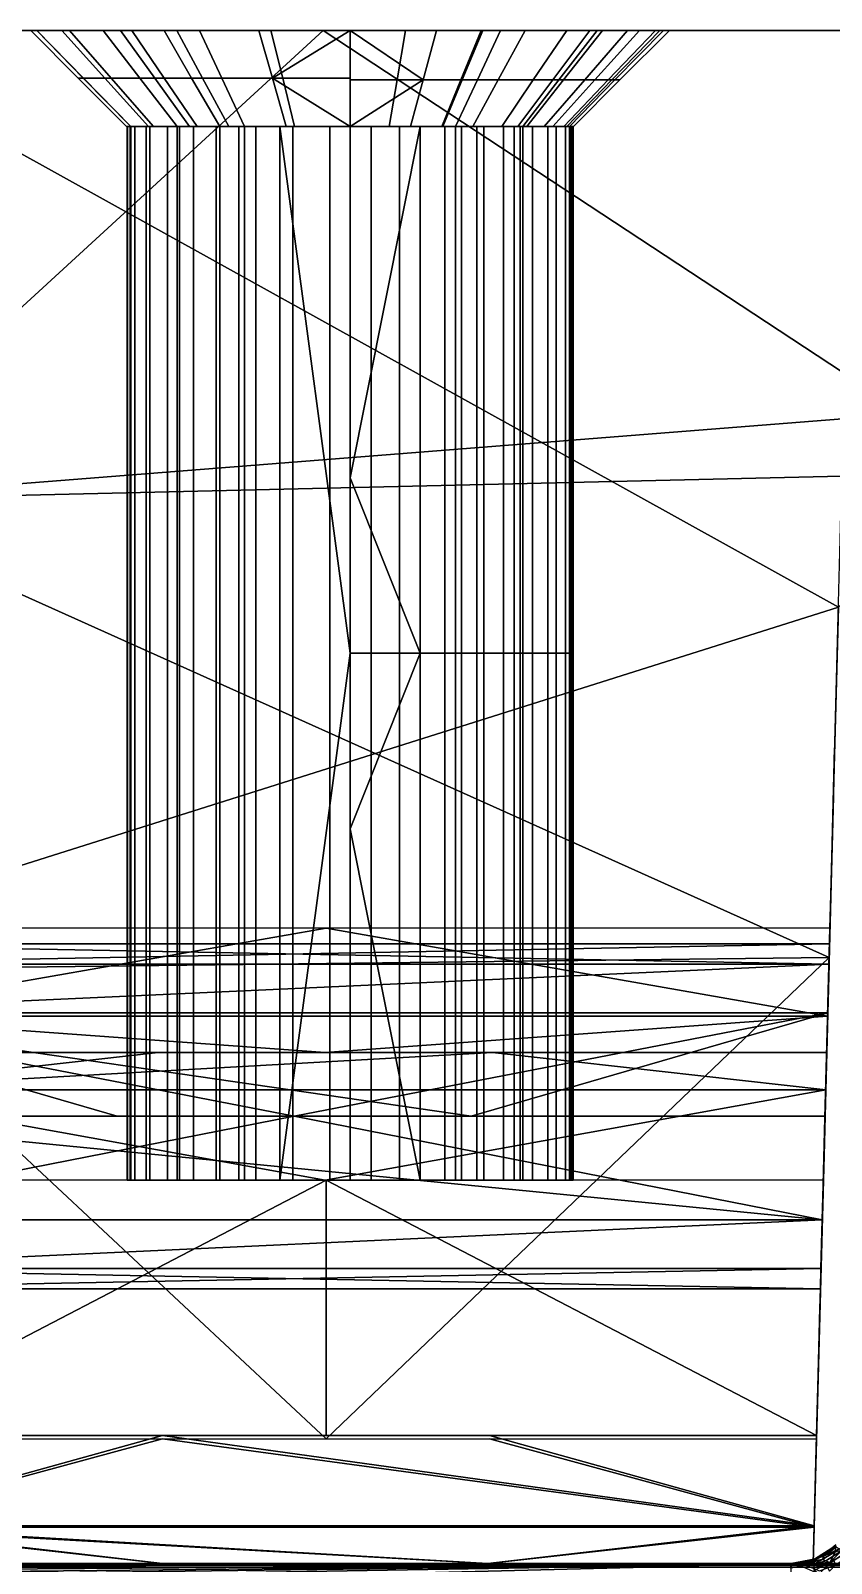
# Model space of a CAD drawing. Extents: x -30.2 to 30.1, y -17.9 to 0.1.
# Drawn here: x -10.5 to -4.23, y -11.87 to 0.13 of the extents above; entities that cross this region are included whole.
import ezdxf

# ---------------------------------------------------------------- set-up
doc = ezdxf.new("R2010")
doc.units = 0
doc.header["$MEASUREMENT"] = 0
doc.layers.add('Pux Jalapa', color=255, linetype='CONTINUOUS')

msp = doc.modelspace()

# ---------------------------------------------------------------- linework, layer by layer
at = {"layer": 'Pux Jalapa'}
for points in [[(-10.165, 0.132, -1.25), (-10.5, 0.132, 0), (-12.814, 0.132, -1.413)], [(-10.5, 0.132, 0), (-10.165, 0.132, 1.25), (-12.814, 0.132, 1.413)], [(-10.843, 0.132, 3.782), (-12.814, 0.132, 1.413), (-10.165, 0.132, 1.25)], [(-12.814, 0.132, -1.413), (-10.843, 0.132, -3.782), (-10.165, 0.132, -1.25)], [(-12.13, -6.894, -7.38), (-12.314, 0.132, -7.564), (-4.179, -4.381, -7.446)], [(-12.314, 0.132, -7.564), (0, 0.132, -7.564), (-4.179, -4.381, -7.446)], [(-8.21, 0.132, 7.564), (-12.314, 0.132, 7.564), (-12.218, -3.543, 7.468)], [(-3.652, -2.868, 7.486), (-8.21, 0.132, 7.564), (-12.218, -3.543, 7.468)], [(-9.417, 0.132, 7.564), (-10.866, 0.132, 7.564), (-10.843, 0.132, 5.673)], [(-10.866, 0.132, -7.564), (-9.417, 0.132, -7.564), (-10.843, 0.132, -5.673)], [(-8.871, 0.132, 3.782), (-8.871, 0.132, 5.673), (-10.843, 0.132, 5.673), (-10.843, 0.132, 3.782)], [(-8.871, 0.132, -5.673), (-8.871, 0.132, -3.782), (-10.843, 0.132, -3.782), (-10.843, 0.132, -5.673)], [(-9.25, 0.132, -2.165), (-10.165, 0.132, -1.25), (-10.843, 0.132, -3.782)], [(-10.165, 0.132, 1.25), (-9.25, 0.132, 2.165), (-10.843, 0.132, 3.782)], [(-10.843, 0.132, 5.673), (-8.871, 0.132, 5.673), (-9.417, 0.132, 7.564)], [(-8.871, 0.132, 3.782), (-10.843, 0.132, 3.782), (-9.25, 0.132, 2.165)], [(-10.843, 0.132, -3.782), (-8.871, 0.132, -3.782), (-9.25, 0.132, -2.165)], [(-8.871, 0.132, -5.673), (-10.843, 0.132, -5.673), (-9.417, 0.132, -7.564)], [(-10.499, 0.132, -0.069), (-10.128, -0.239, -0.059), (-10.088, -0.239, -0.415), (-10.452, 0.132, -0.488)], [(-10.451, 0.132, 0.493), (-10.087, -0.239, 0.42), (-10.128, -0.239, -0.059), (-10.499, 0.132, -0.069)], [(-10.452, 0.132, -0.488), (-10.088, -0.239, -0.415), (-9.92, -0.239, -0.92), (-10.255, 0.132, -1.08)], [(-10.195, 0.132, 1.196), (-9.869, -0.239, 1.019), (-10.087, -0.239, 0.42), (-10.451, 0.132, 0.493)], [(-10.255, 0.132, -1.08), (-9.92, -0.239, -0.92), (-9.529, -0.239, -1.481), (-9.796, 0.132, -1.739)], [(-9.933, 0.132, 1.586), (-9.646, -0.239, 1.351), (-9.869, -0.239, 1.019), (-10.195, 0.132, 1.196)], [(-9.709, 0.132, 1.824), (-9.456, -0.239, 1.553), (-9.646, -0.239, 1.351), (-9.933, 0.132, 1.586)], [(-9.796, 0.132, -1.739), (-9.529, -0.239, -1.481), (-9.24, -0.239, -1.731), (-9.456, 0.132, -2.033)], [(-9.356, 0.132, 2.101), (-9.154, -0.239, 1.789), (-9.456, -0.239, 1.553), (-9.709, 0.132, 1.824)], [(-9.456, 0.132, -2.033), (-9.24, -0.239, -1.731), (-9.004, -0.239, -1.878), (-9.178, 0.132, -2.205)], [(-7.968, 0.132, 7.564), (-9.417, 0.132, 7.564), (-8.871, 0.132, 5.673)], [(-9.417, 0.132, -7.564), (-7.968, 0.132, -7.564), (-8.871, 0.132, -5.673)], [(-8.619, 0.132, 2.422), (-8.527, -0.239, 2.063), (-9.154, -0.239, 1.789), (-9.356, 0.132, 2.101)], [(-8, 0.132, -2.5), (-9.25, 0.132, -2.165), (-8.871, 0.132, -3.782)], [(-9.25, 0.132, 2.165), (-8, 0.132, 2.5), (-8.871, 0.132, 3.782)], [(-9.178, 0.132, -2.205), (-9.004, -0.239, -1.878), (-8.607, -0.239, -2.04), (-8.713, 0.132, -2.396)], [(-6.9, 0.132, 3.782), (-6.9, 0.132, 5.673), (-8.871, 0.132, 5.673), (-8.871, 0.132, 3.782)], [(-6.9, 0.132, -5.673), (-6.9, 0.132, -3.782), (-8.871, 0.132, -3.782), (-8.871, 0.132, -5.673)], [(-8.871, 0.132, 5.673), (-6.9, 0.132, 5.673), (-7.968, 0.132, 7.564)], [(-6.9, 0.132, 3.782), (-8.871, 0.132, 3.782), (-8, 0.132, 2.5)], [(-8.871, 0.132, -3.782), (-6.9, 0.132, -3.782), (-8, 0.132, -2.5)], [(-6.9, 0.132, -5.673), (-8.871, 0.132, -5.673), (-7.968, 0.132, -7.564)], [(-8, 0.132, -2.5), (-8.713, 0.132, -2.396), (-8.607, -0.239, -2.04)], [(-8, 0.132, 2.5), (-8, -0.239, 2.129), (-8.527, -0.239, 2.063), (-8.619, 0.132, 2.422)], [(-8, -0.618, -1.75), (-8, 0.132, -2.5), (-8.607, -0.239, -2.04)], [(-4.105, 0.132, 7.564), (-8.21, 0.132, 7.564), (-3.652, -2.868, 7.486)], [(-7.565, 0.132, 2.462), (-7.632, -0.254, 2.081), (-8, -0.254, 2.114), (-8, 0.132, 2.5)], [(-8, 0.132, -2.5), (-8, -0.618, -1.75), (-7.428, -0.254, -2.035)], [(-7.323, 0.132, -2.407), (-8, 0.132, -2.5), (-7.428, -0.254, -2.035)], [(-8, 0.132, 2.5), (-6.75, 0.132, 2.165), (-6.9, 0.132, 3.782)], [(-6.75, 0.132, -2.165), (-8, 0.132, -2.5), (-6.9, 0.132, -3.782)], [(-6.519, 0.132, 7.564), (-7.968, 0.132, 7.564), (-6.9, 0.132, 5.673)], [(-7.968, 0.132, -7.564), (-6.519, 0.132, -7.564), (-6.9, 0.132, -5.673)], [(-6.962, 0.132, 2.274), (-7.122, -0.254, 1.923), (-7.632, -0.254, 2.081), (-7.565, 0.132, 2.462)], [(-7.323, 0.132, -2.407), (-7.428, -0.254, -2.035), (-7.132, -0.254, -1.927), (-6.973, 0.132, -2.279)], [(-6.973, 0.132, -2.279), (-7.132, -0.254, -1.927), (-7.004, -0.254, -1.864), (-6.822, 0.132, -2.205)], [(-6.304, 0.132, 1.837), (-6.566, -0.254, 1.553), (-7.122, -0.254, 1.923), (-6.962, 0.132, 2.274)], [(-6.822, 0.132, -2.205), (-7.004, -0.254, -1.864), (-6.841, -0.254, -1.767), (-6.629, 0.132, -2.09)], [(-4.929, 0.132, 3.782), (-4.929, 0.132, 5.673), (-6.9, 0.132, 5.673), (-6.9, 0.132, 3.782)], [(-4.929, 0.132, -5.673), (-4.929, 0.132, -3.782), (-6.9, 0.132, -3.782), (-6.9, 0.132, -5.673)], [(-6.9, 0.132, 5.673), (-4.929, 0.132, 5.673), (-6.519, 0.132, 7.564)], [(-4.929, 0.132, 3.782), (-6.9, 0.132, 3.782), (-6.75, 0.132, 2.165)], [(-6.9, 0.132, -3.782), (-4.929, 0.132, -3.782), (-6.75, 0.132, -2.165)], [(-4.929, 0.132, -5.673), (-6.9, 0.132, -5.673), (-6.519, 0.132, -7.564)], [(-6.629, 0.132, -2.09), (-6.841, -0.254, -1.767), (-6.413, -0.254, -1.396), (-6.123, 0.132, -1.651)], [(-6.75, 0.132, 2.165), (-5.835, 0.132, 1.25), (-4.929, 0.132, 1.891)], [(-5.835, 0.132, -1.25), (-6.75, 0.132, -2.165), (-4.929, 0.132, -1.891)], [(-4.929, 0.132, 1.891), (-4.929, 0.132, 3.782), (-6.75, 0.132, 2.165)], [(-4.929, 0.132, -3.782), (-4.929, 0.132, -1.891), (-6.75, 0.132, -2.165)], [(-6.067, 0.132, 1.586), (-6.366, -0.254, 1.341), (-6.566, -0.254, 1.553), (-6.304, 0.132, 1.837)], [(-5.071, 0.132, 7.564), (-6.519, 0.132, 7.564), (-4.929, 0.132, 5.673)], [(-6.519, 0.132, -7.564), (-5.071, 0.132, -7.564), (-4.929, 0.132, -5.673)], [(-6.123, 0.132, -1.651), (-6.413, -0.254, -1.396), (-6.084, -0.254, -0.892), (-5.734, 0.132, -1.055)], [(-6.024, 0.132, 1.532), (-6.33, -0.254, 1.295), (-6.366, -0.254, 1.341), (-6.067, 0.132, 1.586)], [(-5.829, 0.132, 1.239), (-6.164, -0.254, 1.047), (-6.33, -0.254, 1.295), (-6.024, 0.132, 1.532)], [(-5.609, 0.132, 0.731), (-5.979, -0.254, 0.618), (-6.164, -0.254, 1.047), (-5.829, 0.132, 1.239)], [(-5.734, 0.132, -1.055), (-6.084, -0.254, -0.892), (-5.952, -0.254, -0.522), (-5.577, 0.132, -0.617)], [(-5.501, 0.132, -0.086), (-5.888, -0.254, -0.073), (-5.979, -0.254, 0.618), (-5.609, 0.132, 0.731)], [(-5.577, 0.132, -0.617), (-5.952, -0.254, -0.522), (-5.927, -0.254, -0.412), (-5.548, 0.132, -0.488)], [(-5.548, 0.132, -0.488), (-5.927, -0.254, -0.412), (-5.888, -0.254, -0.073), (-5.501, 0.132, -0.086)], [(-5.835, 0.132, 1.25), (-5.5, 0.132, 0), (-4.929, 0.132, 0)], [(-5.5, 0.132, 0), (-5.835, 0.132, -1.25), (-4.929, 0.132, 0)], [(-4.929, 0.132, 0), (-4.929, 0.132, 1.891), (-5.835, 0.132, 1.25)], [(-4.929, 0.132, -1.891), (-4.929, 0.132, 0), (-5.835, 0.132, -1.25)], [(-3.622, 0.132, 7.564), (-5.071, 0.132, 7.564), (-4.929, 0.132, 5.673)], [(-5.071, 0.132, -7.564), (-3.622, 0.132, -7.564), (-4.929, 0.132, -5.673)], [(-2.957, 0.132, 3.782), (-2.957, 0.132, 5.673), (-4.929, 0.132, 5.673), (-4.929, 0.132, 3.782)], [(-2.957, 0.132, 1.891), (-2.957, 0.132, 3.782), (-4.929, 0.132, 3.782), (-4.929, 0.132, 1.891)], [(-2.957, 0.132, 0), (-2.957, 0.132, 1.891), (-4.929, 0.132, 1.891), (-4.929, 0.132, 0)], [(-2.957, 0.132, -1.891), (-2.957, 0.132, 0), (-4.929, 0.132, 0), (-4.929, 0.132, -1.891)], [(-2.957, 0.132, -3.782), (-2.957, 0.132, -1.891), (-4.929, 0.132, -1.891), (-4.929, 0.132, -3.782)], [(-2.957, 0.132, -5.673), (-2.957, 0.132, -3.782), (-4.929, 0.132, -3.782), (-4.929, 0.132, -5.673)], [(-4.929, 0.132, 5.673), (-2.957, 0.132, 5.673), (-3.622, 0.132, 7.564)], [(-2.957, 0.132, -5.673), (-4.929, 0.132, -5.673), (-3.622, 0.132, -7.564)], [(-10.128, -0.239, -0.059), (-9.749, -0.618, -0.048), (-9.716, -0.618, -0.341), (-10.088, -0.239, -0.415)], [(-10.087, -0.239, 0.42), (-9.716, -0.618, 0.345), (-9.749, -0.618, -0.048), (-10.128, -0.239, -0.059)], [(-10.088, -0.239, -0.415), (-9.716, -0.618, -0.341), (-9.578, -0.618, -0.756), (-9.92, -0.239, -0.92)], [(-9.869, -0.239, 1.019), (-9.537, -0.618, 0.837), (-9.716, -0.618, 0.345), (-10.087, -0.239, 0.42)], [(-9.92, -0.239, -0.92), (-9.578, -0.618, -0.756), (-9.257, -0.618, -1.218), (-9.529, -0.239, -1.481)], [(-9.646, -0.239, 1.351), (-9.353, -0.618, 1.11), (-9.537, -0.618, 0.837), (-9.869, -0.239, 1.019)], [(-9.456, -0.239, 1.553), (-9.197, -0.618, 1.277), (-9.353, -0.618, 1.11), (-9.646, -0.239, 1.351)], [(-9.529, -0.239, -1.481), (-9.257, -0.618, -1.218), (-9.019, -0.618, -1.423), (-9.24, -0.239, -1.731)], [(-9.154, -0.239, 1.789), (-8.949, -0.618, 1.47), (-9.197, -0.618, 1.277), (-9.456, -0.239, 1.553)], [(-9.24, -0.239, -1.731), (-9.019, -0.618, -1.423), (-8.825, -0.618, -1.543), (-9.004, -0.239, -1.878)], [(-8.527, -0.239, 2.063), (-8.434, -0.618, 1.695), (-8.949, -0.618, 1.47), (-9.154, -0.239, 1.789)], [(-9.004, -0.239, -1.878), (-8.825, -0.618, -1.543), (-8.499, -0.618, -1.677), (-8.607, -0.239, -2.04)], [(-8.499, -0.618, -1.677), (-8, -0.618, -1.75), (-8.607, -0.239, -2.04)], [(-8, -0.239, 2.129), (-8, -0.618, 1.75), (-8.434, -0.618, 1.695), (-8.527, -0.239, 2.063)], [(-7.632, -0.254, 2.081), (-7.695, -0.618, 1.723), (-8, -0.618, 1.75), (-8, -0.254, 2.114)], [(-8, -0.618, -1.75), (-7.526, -0.618, -1.685), (-7.428, -0.254, -2.035)], [(-7.122, -0.254, 1.923), (-7.273, -0.618, 1.592), (-7.695, -0.618, 1.723), (-7.632, -0.254, 2.081)], [(-7.428, -0.254, -2.035), (-7.526, -0.618, -1.685), (-7.281, -0.618, -1.595), (-7.132, -0.254, -1.927)], [(-7.132, -0.254, -1.927), (-7.281, -0.618, -1.595), (-7.175, -0.618, -1.543), (-7.004, -0.254, -1.864)], [(-6.566, -0.254, 1.553), (-6.813, -0.618, 1.286), (-7.273, -0.618, 1.592), (-7.122, -0.254, 1.923)], [(-7.004, -0.254, -1.864), (-7.175, -0.618, -1.543), (-7.04, -0.618, -1.463), (-6.841, -0.254, -1.767)], [(-6.841, -0.254, -1.767), (-7.04, -0.618, -1.463), (-6.686, -0.618, -1.156), (-6.413, -0.254, -1.396)], [(-6.366, -0.254, 1.341), (-6.647, -0.618, 1.11), (-6.813, -0.618, 1.286), (-6.566, -0.254, 1.553)], [(-6.413, -0.254, -1.396), (-6.686, -0.618, -1.156), (-6.414, -0.618, -0.739), (-6.084, -0.254, -0.892)], [(-6.33, -0.254, 1.295), (-6.617, -0.618, 1.072), (-6.647, -0.618, 1.11), (-6.366, -0.254, 1.341)], [(-6.164, -0.254, 1.047), (-6.48, -0.618, 0.867), (-6.617, -0.618, 1.072), (-6.33, -0.254, 1.295)], [(-5.979, -0.254, 0.618), (-6.327, -0.618, 0.512), (-6.48, -0.618, 0.867), (-6.164, -0.254, 1.047)], [(-6.084, -0.254, -0.892), (-6.414, -0.618, -0.739), (-6.304, -0.618, -0.432), (-5.952, -0.254, -0.522)], [(-5.888, -0.254, -0.073), (-6.251, -0.618, -0.06), (-6.327, -0.618, 0.512), (-5.979, -0.254, 0.618)], [(-5.952, -0.254, -0.522), (-6.304, -0.618, -0.432), (-6.284, -0.618, -0.341), (-5.927, -0.254, -0.412)], [(-5.927, -0.254, -0.412), (-6.284, -0.618, -0.341), (-6.251, -0.618, -0.06), (-5.888, -0.254, -0.073)], [(-9.745, -0.618, -0.131), (-9.745, -8.868, -0.131), (-9.722, -8.868, -0.313), (-9.722, -0.618, -0.313)], [(-9.743, -0.618, 0.153), (-9.743, -8.868, 0.153), (-9.745, -8.868, -0.131), (-9.745, -0.618, -0.131)], [(-9.566, -0.618, 0.782), (-9.566, -8.868, 0.782), (-9.743, -8.868, 0.153), (-9.743, -0.618, 0.153)], [(-9.722, -0.618, -0.313), (-9.722, -8.868, -0.313), (-9.716, -8.868, -0.341), (-9.716, -0.618, -0.341)], [(-9.716, -0.618, -0.341), (-9.716, -8.868, -0.341), (-9.684, -8.868, -0.475), (-9.684, -0.618, -0.475)], [(-9.684, -0.618, -0.475), (-9.684, -8.868, -0.475), (-9.596, -8.868, -0.718), (-9.596, -0.618, -0.718)], [(-9.596, -0.618, -0.718), (-9.596, -8.868, -0.718), (-9.224, -8.868, -1.251), (-9.224, -0.618, -1.251)], [(-9.428, -0.618, 1.012), (-9.428, -8.868, 1.012), (-9.566, -8.868, 0.782), (-9.566, -0.618, 0.782)], [(-9.353, -0.618, 1.11), (-9.353, -8.868, 1.11), (-9.428, -8.868, 1.012), (-9.428, -0.618, 1.012)], [(-9.334, -0.618, 1.132), (-9.334, -8.868, 1.132), (-9.353, -8.868, 1.11), (-9.353, -0.618, 1.11)], [(-9.224, -0.618, 1.251), (-9.224, -8.868, 1.251), (-9.334, -8.868, 1.132), (-9.334, -0.618, 1.132)], [(-9.224, -0.618, -1.251), (-9.224, -8.868, -1.251), (-9.019, -8.868, -1.423), (-9.019, -0.618, -1.423)], [(-9.048, -0.618, 1.401), (-9.048, -8.868, 1.401), (-9.224, -8.868, 1.251), (-9.224, -0.618, 1.251)], [(-8.448, -0.618, 1.692), (-8.448, -8.868, 1.692), (-9.048, -8.868, 1.401), (-9.048, -0.618, 1.401)], [(-9.019, -0.618, -1.423), (-9.019, -8.868, -1.423), (-8.87, -8.868, -1.519), (-8.87, -0.618, -1.519)], [(-8.87, -0.618, -1.519), (-8.87, -8.868, -1.519), (-8.825, -8.868, -1.543), (-8.825, -0.618, -1.543)], [(-8.825, -0.618, -1.543), (-8.825, -8.868, -1.543), (-8.737, -8.868, -1.587), (-8.737, -0.618, -1.587)], [(-8.737, -0.618, -1.587), (-8.737, -8.868, -1.587), (-8.549, -8.868, -1.662), (-8.549, -0.618, -1.662)], [(-8, -4.743, -1.75), (-8, -0.618, -1.75), (-8.549, -0.618, -1.662)], [(-8.549, -0.618, -1.662), (-8.549, -8.868, -1.662), (-8, -4.743, -1.75)], [(-8.159, -0.618, 1.743), (-8.159, -8.868, 1.743), (-8.448, -8.868, 1.692), (-8.448, -0.618, 1.692)], [(-8, -0.618, 1.75), (-8, -8.868, 1.75), (-8.159, -8.868, 1.743), (-8.159, -0.618, 1.743)], [(-7.834, -0.618, 1.742), (-7.834, -4.743, 1.742), (-8, -4.743, 1.75), (-8, -0.618, 1.75)], [(-8, -0.618, -1.75), (-8, -3.368, -1.75), (-7.452, -0.618, -1.662)], [(-7.452, -4.743, -1.662), (-7.452, -0.618, -1.662), (-8, -3.368, -1.75)], [(-7.612, -0.618, 1.706), (-7.612, -4.743, 1.706), (-7.834, -4.743, 1.742), (-7.834, -0.618, 1.742)], [(-7.008, -0.618, 1.442), (-7.008, -4.743, 1.442), (-7.612, -4.743, 1.706), (-7.612, -0.618, 1.706)], [(-7.452, -0.618, -1.662), (-7.452, -4.743, -1.662), (-7.258, -4.743, -1.585), (-7.258, -0.618, -1.585)], [(-7.258, -0.618, -1.585), (-7.258, -4.743, -1.585), (-7.175, -4.743, -1.543), (-7.175, -0.618, -1.543)], [(-7.175, -0.618, -1.543), (-7.175, -4.743, -1.543), (-7.127, -4.743, -1.517), (-7.127, -0.618, -1.517)], [(-7.127, -0.618, -1.517), (-7.127, -4.743, -1.517), (-6.953, -4.743, -1.402), (-6.953, -0.618, -1.402)], [(-6.8, -0.618, 1.274), (-6.8, -4.743, 1.274), (-7.008, -4.743, 1.442), (-7.008, -0.618, 1.442)], [(-6.953, -0.618, -1.402), (-6.953, -4.743, -1.402), (-6.715, -4.743, -1.188), (-6.715, -0.618, -1.188)], [(-6.67, -0.618, 1.137), (-6.67, -4.743, 1.137), (-6.8, -4.743, 1.274), (-6.8, -0.618, 1.274)], [(-6.715, -0.618, -1.188), (-6.715, -4.743, -1.188), (-6.387, -4.743, -0.678), (-6.387, -0.618, -0.678)], [(-6.647, -0.618, 1.11), (-6.647, -4.743, 1.11), (-6.67, -4.743, 1.137), (-6.67, -0.618, 1.137)], [(-6.573, -0.618, 1.013), (-6.573, -4.743, 1.013), (-6.647, -4.743, 1.11), (-6.647, -0.618, 1.11)], [(-6.453, -0.618, 0.817), (-6.453, -4.743, 0.817), (-6.573, -4.743, 1.013), (-6.573, -0.618, 1.013)], [(-6.265, -0.618, 0.23), (-6.265, -4.743, 0.23), (-6.453, -4.743, 0.817), (-6.453, -0.618, 0.817)], [(-6.387, -0.618, -0.678), (-6.387, -4.743, -0.678), (-6.313, -4.743, -0.467), (-6.313, -0.618, -0.467)], [(-6.313, -0.618, -0.467), (-6.313, -4.743, -0.467), (-6.284, -4.743, -0.341), (-6.284, -0.618, -0.341)], [(-6.284, -0.618, -0.341), (-6.284, -4.743, -0.341), (-6.277, -4.743, -0.307), (-6.277, -0.618, -0.307)], [(-6.277, -0.618, -0.307), (-6.277, -4.743, -0.307), (-6.253, -4.743, -0.1), (-6.253, -0.618, -0.1)], [(-6.253, -0.618, -0.1), (-6.253, -4.743, -0.1), (-6.265, -4.743, 0.23), (-6.265, -0.618, 0.23)], [(-4.152, -3.355, 7.473), (-3.652, -2.868, 7.486), (-12.218, -3.543, 7.468)], [(-4.251, -7.125, 7.374), (-4.152, -3.355, 7.473), (-12.218, -3.543, 7.468)], [(-8, -3.368, -1.75), (-8, -6.118, -1.75), (-7.452, -4.743, -1.662)], [(-12.218, -3.543, 7.468), (-12.122, -7.219, 7.372), (-4.251, -7.125, 7.374)], [(-4.245, -6.894, -7.38), (-12.13, -6.894, -7.38), (-4.179, -4.381, -7.446)], [(-8, -8.868, -1.75), (-8, -4.743, -1.75), (-8.549, -8.868, -1.662)], [(-7.834, -4.743, 1.742), (-7.834, -8.868, 1.742), (-8, -8.868, 1.75), (-8, -4.743, 1.75)], [(-7.452, -8.868, -1.662), (-7.452, -4.743, -1.662), (-8, -6.118, -1.75)], [(-7.612, -4.743, 1.706), (-7.612, -8.868, 1.706), (-7.834, -8.868, 1.742), (-7.834, -4.743, 1.742)], [(-7.008, -4.743, 1.442), (-7.008, -8.868, 1.442), (-7.612, -8.868, 1.706), (-7.612, -4.743, 1.706)], [(-7.452, -4.743, -1.662), (-7.452, -8.868, -1.662), (-7.258, -8.868, -1.585), (-7.258, -4.743, -1.585)], [(-7.258, -4.743, -1.585), (-7.258, -8.868, -1.585), (-7.175, -8.868, -1.543), (-7.175, -4.743, -1.543)], [(-7.175, -4.743, -1.543), (-7.175, -8.868, -1.543), (-7.127, -8.868, -1.517), (-7.127, -4.743, -1.517)], [(-7.127, -4.743, -1.517), (-7.127, -8.868, -1.517), (-6.953, -8.868, -1.402), (-6.953, -4.743, -1.402)], [(-6.8, -4.743, 1.274), (-6.8, -8.868, 1.274), (-7.008, -8.868, 1.442), (-7.008, -4.743, 1.442)], [(-6.953, -4.743, -1.402), (-6.953, -8.868, -1.402), (-6.715, -8.868, -1.188), (-6.715, -4.743, -1.188)], [(-6.67, -4.743, 1.137), (-6.67, -8.868, 1.137), (-6.8, -8.868, 1.274), (-6.8, -4.743, 1.274)], [(-6.715, -4.743, -1.188), (-6.715, -8.868, -1.188), (-6.387, -8.868, -0.678), (-6.387, -4.743, -0.678)], [(-6.647, -4.743, 1.11), (-6.647, -8.868, 1.11), (-6.67, -8.868, 1.137), (-6.67, -4.743, 1.137)], [(-6.573, -4.743, 1.013), (-6.573, -8.868, 1.013), (-6.647, -8.868, 1.11), (-6.647, -4.743, 1.11)], [(-6.453, -4.743, 0.817), (-6.453, -8.868, 0.817), (-6.573, -8.868, 1.013), (-6.573, -4.743, 1.013)], [(-6.265, -4.743, 0.23), (-6.265, -8.868, 0.23), (-6.453, -8.868, 0.817), (-6.453, -4.743, 0.817)], [(-6.387, -4.743, -0.678), (-6.387, -8.868, -0.678), (-6.313, -8.868, -0.467), (-6.313, -4.743, -0.467)], [(-6.313, -4.743, -0.467), (-6.313, -8.868, -0.467), (-6.284, -8.868, -0.341), (-6.284, -4.743, -0.341)], [(-6.284, -4.743, -0.341), (-6.284, -8.868, -0.341), (-6.277, -8.868, -0.307), (-6.277, -4.743, -0.307)], [(-6.277, -4.743, -0.307), (-6.277, -8.868, -0.307), (-6.253, -8.868, -0.1), (-6.253, -4.743, -0.1)], [(-6.253, -4.743, -0.1), (-6.253, -8.868, -0.1), (-6.265, -8.868, 0.23), (-6.265, -4.743, 0.23)], [(-4.208, -5.483, 3.788), (-4.236, -6.547, 3.788), (-4.236, -6.547, 5.675), (-4.208, -5.483, 5.675)], [(-4.208, -5.483, 1.901), (-4.236, -6.547, 1.901), (-4.236, -6.547, 3.788), (-4.208, -5.483, 3.788)], [(-4.208, -5.483, 0.013), (-4.236, -6.547, 0.013), (-4.236, -6.547, 1.901), (-4.208, -5.483, 1.901)], [(-4.208, -5.483, -1.874), (-4.236, -6.547, -1.874), (-4.236, -6.547, 0.013), (-4.208, -5.483, 0.013)], [(-4.208, -5.483, -3.761), (-4.236, -6.547, -3.761), (-4.236, -6.547, -1.874), (-4.208, -5.483, -1.874)], [(-4.208, -5.483, -5.648), (-4.236, -6.547, -5.648), (-4.236, -6.547, -3.761), (-4.208, -5.483, -3.761)], [(-4.208, -5.483, 5.675), (-4.236, -6.547, 5.675), (-4.218, -5.868, 7.407)], [(-4.236, -6.547, -5.648), (-4.208, -5.483, -5.648), (-4.212, -5.638, -7.413)], [(-4.212, -5.638, -7.413), (-4.245, -6.894, -7.38), (-4.236, -6.547, -5.648)], [(-4.251, -7.125, 7.374), (-4.218, -5.868, 7.407), (-4.236, -6.547, 5.675)], [(-8, -6.118, -1.75), (-8, -8.868, -1.75), (-7.452, -8.868, -1.662)], [(-4.284, -8.381, 7.341), (-4.251, -7.125, 7.374), (-4.236, -6.547, 5.675)], [(-4.284, -8.381, 7.341), (-4.236, -6.547, 5.675), (-4.283, -8.368, 5.369)], [(-4.262, -7.558, 5.099), (-4.283, -8.368, 5.369), (-4.236, -6.547, 5.675)], [(-4.263, -7.584, -7.078), (-4.27, -7.868, -6.381), (-4.236, -6.547, -5.648)], [(-4.27, -7.868, -6.381), (-4.27, -7.868, -5.315), (-4.236, -6.547, -5.648)], [(-4.236, -6.547, -5.648), (-4.27, -7.868, -5.315), (-4.264, -7.612, -3.761)], [(-4.236, -6.547, 0.013), (-4.264, -7.612, 0.013), (-4.264, -7.612, 1.901), (-4.236, -6.547, 1.901)], [(-4.236, -6.547, -1.874), (-4.264, -7.612, -1.874), (-4.264, -7.612, 0.013), (-4.236, -6.547, 0.013)], [(-4.236, -6.547, -3.761), (-4.264, -7.612, -3.761), (-4.264, -7.612, -1.874), (-4.236, -6.547, -1.874)], [(-4.236, -6.547, 1.901), (-4.264, -7.612, 1.901), (-4.262, -7.558, 2.939)], [(-4.264, -7.612, -3.761), (-4.236, -6.547, -3.761), (-4.236, -6.547, -5.648)], [(-4.245, -6.894, -7.38), (-4.263, -7.584, -7.078), (-4.236, -6.547, -5.648)], [(-4.262, -7.558, 2.939), (-4.248, -7.018, 4.019), (-4.236, -6.547, 3.788)], [(-4.248, -7.018, 4.019), (-4.262, -7.558, 5.099), (-4.236, -6.547, 5.675)], [(-4.236, -6.547, 3.788), (-4.236, -6.547, 1.901), (-4.262, -7.558, 2.939)], [(-4.236, -6.547, 5.675), (-4.236, -6.547, 3.788), (-4.248, -7.018, 4.019)], [(-8.188, -6.894, -7.38), (-12.13, -6.894, -7.38), (-12.121, -7.584, -7.078)], [(-4.263, -7.584, -7.078), (-8.188, -6.894, -7.38), (-12.121, -7.584, -7.078)], [(-4.263, -7.584, -7.078), (-4.245, -6.894, -7.38), (-8.188, -6.894, -7.38)], [(-12.623, -7.177, 4.654), (-12.627, -7.018, 4.019), (-4.252, -7.177, 4.654)], [(-12.627, -7.018, 4.019), (-12.623, -7.177, 3.384), (-4.248, -7.018, 4.019)], [(-4.248, -7.018, 4.019), (-4.252, -7.177, 4.654), (-12.627, -7.018, 4.019)], [(-4.252, -7.177, 3.384), (-4.248, -7.018, 4.019), (-12.623, -7.177, 3.384)], [(-12.613, -7.558, 5.099), (-12.623, -7.177, 4.654), (-4.252, -7.177, 4.654)], [(-12.623, -7.177, 3.384), (-12.613, -7.558, 2.939), (-4.252, -7.177, 3.384)], [(-4.262, -7.558, 2.939), (-4.252, -7.177, 3.384), (-12.613, -7.558, 2.939)], [(-4.252, -7.177, 4.654), (-4.262, -7.558, 5.099), (-12.613, -7.558, 5.099)], [(-4.251, -7.125, 7.374), (-12.122, -7.219, 7.372), (-8.188, -10.894, 7.276)], [(-8.188, -10.894, 7.276), (-4.349, -10.894, 7.276), (-4.251, -7.125, 7.374)], [(-12.122, -7.219, 7.372), (-12.026, -10.894, 7.276), (-8.188, -10.894, 7.276)], [(-12.592, -8.368, 5.369), (-12.613, -7.558, 5.099), (-8.438, -8.368, 5.369)], [(-12.613, -7.558, 2.939), (-12.592, -8.368, 2.669), (-9.822, -8.368, 2.669)], [(-9.822, -8.368, 2.669), (-7.053, -8.368, 2.669), (-12.613, -7.558, 2.939)], [(-8.438, -8.368, 5.369), (-12.613, -7.558, 5.099), (-4.262, -7.558, 5.099)], [(-12.613, -7.558, 2.939), (-7.053, -8.368, 2.669), (-4.262, -7.558, 2.939)], [(-4.262, -7.558, 5.099), (-4.283, -8.368, 5.369), (-8.438, -8.368, 5.369)], [(-7.053, -8.368, 2.669), (-4.283, -8.368, 2.669), (-4.262, -7.558, 2.939)], [(-4.283, -8.368, 2.669), (-4.262, -7.558, 2.939), (-4.264, -7.612, 1.901)], [(-12.121, -7.584, -7.078), (-12.118, -7.868, -6.381), (-8.194, -7.868, -6.381)], [(-8.194, -7.868, -6.381), (-4.263, -7.584, -7.078), (-12.121, -7.584, -7.078)], [(-4.27, -7.868, -6.381), (-4.263, -7.584, -7.078), (-8.194, -7.868, -6.381)], [(-4.264, -7.612, 0.013), (-4.291, -8.676, 0.013), (-4.291, -8.676, 1.901), (-4.264, -7.612, 1.901)], [(-4.264, -7.612, -1.874), (-4.291, -8.676, -1.874), (-4.291, -8.676, 0.013), (-4.264, -7.612, 0.013)], [(-4.264, -7.612, 1.901), (-4.291, -8.676, 1.901), (-4.283, -8.368, 2.669)], [(-4.291, -8.676, -1.874), (-4.264, -7.612, -1.874), (-4.278, -8.161, -3.543)], [(-4.27, -7.868, -4.25), (-4.278, -8.161, -3.543), (-4.264, -7.612, -3.761)], [(-4.264, -7.612, -1.874), (-4.264, -7.612, -3.761), (-4.278, -8.161, -3.543)], [(-4.27, -7.868, -5.315), (-4.27, -7.868, -4.25), (-4.264, -7.612, -3.761)], [(-12.106, -8.161, -3.543), (-12.118, -7.868, -4.25), (-9.502, -7.868, -4.25)], [(-4.27, -7.868, -4.25), (-4.27, -7.868, -6.381), (-12.118, -7.868, -6.381), (-12.118, -7.868, -4.25)], [(-9.502, -7.868, -4.25), (-6.886, -7.868, -4.25), (-12.106, -8.161, -3.543)], [(-12.106, -8.161, -3.543), (-6.886, -7.868, -4.25), (-4.278, -8.161, -3.543)], [(-6.886, -7.868, -4.25), (-4.27, -7.868, -4.25), (-4.278, -8.161, -3.543)], [(-12.078, -8.868, -3.25), (-12.106, -8.161, -3.543), (-8.194, -8.868, -3.25)], [(-8.194, -8.868, -3.25), (-12.106, -8.161, -3.543), (-4.278, -8.161, -3.543)], [(-4.278, -8.161, -3.543), (-4.296, -8.868, -3.25), (-8.194, -8.868, -3.25)], [(-4.278, -8.161, -3.543), (-4.296, -8.868, -3.25), (-4.291, -8.676, -1.874)], [(-8.438, -8.368, 2.669), (-12.592, -8.368, 2.669), (-12.57, -9.178, 2.939)], [(-12.57, -9.178, 5.099), (-12.592, -8.368, 5.369), (-4.305, -9.178, 5.099)], [(-4.283, -8.368, 5.369), (-4.305, -9.178, 5.099), (-12.592, -8.368, 5.369)], [(-4.305, -9.178, 2.939), (-8.438, -8.368, 2.669), (-12.57, -9.178, 2.939)], [(-4.283, -8.368, 2.669), (-8.438, -8.368, 2.669), (-4.305, -9.178, 2.939)], [(-4.283, -8.368, 5.369), (-4.305, -9.178, 5.099), (-4.319, -9.74, 5.675)], [(-4.319, -9.74, 5.675), (-4.284, -8.381, 7.341), (-4.283, -8.368, 5.369)], [(-4.317, -9.638, 7.308), (-4.284, -8.381, 7.341), (-4.319, -9.74, 5.675)], [(-4.305, -9.178, 2.939), (-4.283, -8.368, 2.669), (-4.291, -8.676, 1.901)], [(-4.291, -8.676, 0.013), (-4.319, -9.74, 0.013), (-4.319, -9.74, 1.901), (-4.291, -8.676, 1.901)], [(-4.291, -8.676, -1.874), (-4.319, -9.74, -1.874), (-4.319, -9.74, 0.013), (-4.291, -8.676, 0.013)], [(-4.291, -8.676, 1.901), (-4.319, -9.74, 1.901), (-4.305, -9.178, 2.939)], [(-4.319, -9.74, -1.874), (-4.291, -8.676, -1.874), (-4.296, -8.868, -3.25)], [(-8.187, -8.868, -3.25), (-12.078, -8.868, -3.25), (-12.026, -10.868, -3.25)], [(-12.026, -10.868, -3.25), (-8.187, -10.868, -3.25), (-8.187, -8.868, -3.25)], [(-9.664, -8.868, 0.541), (-9.74, -8.868, 0.183), (-9.265, -8.868, 0.253)], [(-9.74, -8.868, 0.183), (-9.74, -8.868, -0.183), (-9.265, -8.868, -0.253)], [(-9.74, -8.868, -0.183), (-9.664, -8.868, -0.541), (-9.265, -8.868, -0.253)], [(-9.265, -8.868, -0.253), (-9.265, -8.868, 0.253), (-9.74, -8.868, 0.183)], [(-9.516, -8.868, 0.875), (-9.664, -8.868, 0.541), (-9.265, -8.868, 0.759)], [(-9.664, -8.868, -0.541), (-9.516, -8.868, -0.875), (-9.265, -8.868, -0.759)], [(-9.265, -8.868, 0.253), (-9.265, -8.868, 0.759), (-9.664, -8.868, 0.541)], [(-9.265, -8.868, -0.759), (-9.265, -8.868, -0.253), (-9.664, -8.868, -0.541)], [(-9.301, -8.868, 1.171), (-9.516, -8.868, 0.875), (-9.265, -8.868, 0.759)], [(-9.516, -8.868, -0.875), (-9.301, -8.868, -1.171), (-9.265, -8.868, -0.759)], [(-9.029, -8.868, 1.416), (-9.301, -8.868, 1.171), (-8.759, -8.868, 1.265)], [(-9.301, -8.868, -1.171), (-9.029, -8.868, -1.416), (-8.759, -8.868, -1.265)], [(-8.759, -8.868, 0.759), (-8.759, -8.868, 1.265), (-9.301, -8.868, 1.171)], [(-9.265, -8.868, 0.759), (-8.759, -8.868, 0.759), (-9.301, -8.868, 1.171)], [(-9.265, -8.868, -0.759), (-9.301, -8.868, -1.171), (-8.759, -8.868, -1.265)], [(-8.759, -8.868, 0.253), (-8.759, -8.868, 0.759), (-9.265, -8.868, 0.759), (-9.265, -8.868, 0.253)], [(-8.759, -8.868, -0.253), (-8.759, -8.868, 0.253), (-9.265, -8.868, 0.253), (-9.265, -8.868, -0.253)], [(-8.759, -8.868, -0.759), (-8.759, -8.868, -0.253), (-9.265, -8.868, -0.253), (-9.265, -8.868, -0.759)], [(-8.759, -8.868, -0.759), (-9.265, -8.868, -0.759), (-8.759, -8.868, -1.265)], [(-8.712, -8.868, 1.599), (-9.029, -8.868, 1.416), (-8.759, -8.868, 1.265)], [(-9.029, -8.868, -1.416), (-8.712, -8.868, -1.599), (-8.759, -8.868, -1.265)], [(-8.253, -8.868, 0.759), (-8.253, -8.868, 1.265), (-8.759, -8.868, 1.265), (-8.759, -8.868, 0.759)], [(-8.253, -8.868, 0.253), (-8.253, -8.868, 0.759), (-8.759, -8.868, 0.759), (-8.759, -8.868, 0.253)], [(-8.253, -8.868, -0.253), (-8.253, -8.868, 0.253), (-8.759, -8.868, 0.253), (-8.759, -8.868, -0.253)], [(-8.253, -8.868, -0.759), (-8.253, -8.868, -0.253), (-8.759, -8.868, -0.253), (-8.759, -8.868, -0.759)], [(-8.253, -8.868, -1.265), (-8.253, -8.868, -0.759), (-8.759, -8.868, -0.759), (-8.759, -8.868, -1.265)], [(-8.759, -8.868, 1.265), (-8.253, -8.868, 1.265), (-8.712, -8.868, 1.599)], [(-8.253, -8.868, -1.265), (-8.759, -8.868, -1.265), (-8.712, -8.868, -1.599)], [(-8.364, -8.868, 1.712), (-8.712, -8.868, 1.599), (-8.253, -8.868, 1.265)], [(-8.712, -8.868, -1.599), (-8.364, -8.868, -1.712), (-8.253, -8.868, -1.265)], [(-8, -8.868, 1.75), (-8.364, -8.868, 1.712), (-8.253, -8.868, 1.265)], [(-8.364, -8.868, -1.712), (-8, -8.868, -1.75), (-8.253, -8.868, -1.265)], [(-7.747, -8.868, 0.759), (-7.747, -8.868, 1.265), (-8.253, -8.868, 1.265), (-8.253, -8.868, 0.759)], [(-7.747, -8.868, 0.253), (-7.747, -8.868, 0.759), (-8.253, -8.868, 0.759), (-8.253, -8.868, 0.253)], [(-7.747, -8.868, -0.253), (-7.747, -8.868, 0.253), (-8.253, -8.868, 0.253), (-8.253, -8.868, -0.253)], [(-7.747, -8.868, -0.759), (-7.747, -8.868, -0.253), (-8.253, -8.868, -0.253), (-8.253, -8.868, -0.759)], [(-7.747, -8.868, -1.265), (-7.747, -8.868, -0.759), (-8.253, -8.868, -0.759), (-8.253, -8.868, -1.265)], [(-8.253, -8.868, 1.265), (-7.747, -8.868, 1.265), (-8, -8.868, 1.75)], [(-7.747, -8.868, -1.265), (-8.253, -8.868, -1.265), (-8, -8.868, -1.75)], [(-4.349, -10.868, -3.25), (-4.296, -8.868, -3.25), (-8.187, -8.868, -3.25)], [(-8.187, -10.868, -3.25), (-4.349, -10.868, -3.25), (-8.187, -8.868, -3.25)], [(-8, -8.868, -1.75), (-7.636, -8.868, -1.712), (-7.747, -8.868, -1.265)], [(-7.636, -8.868, 1.712), (-8, -8.868, 1.75), (-7.747, -8.868, 1.265)], [(-7.241, -8.868, 0.759), (-7.241, -8.868, 1.265), (-7.747, -8.868, 1.265), (-7.747, -8.868, 0.759)], [(-7.241, -8.868, 0.253), (-7.241, -8.868, 0.759), (-7.747, -8.868, 0.759), (-7.747, -8.868, 0.253)], [(-7.241, -8.868, -0.253), (-7.241, -8.868, 0.253), (-7.747, -8.868, 0.253), (-7.747, -8.868, -0.253)], [(-7.241, -8.868, -0.759), (-7.241, -8.868, -0.253), (-7.747, -8.868, -0.253), (-7.747, -8.868, -0.759)], [(-7.241, -8.868, -1.265), (-7.241, -8.868, -0.759), (-7.747, -8.868, -0.759), (-7.747, -8.868, -1.265)], [(-7.636, -8.868, -1.712), (-7.288, -8.868, -1.599), (-7.747, -8.868, -1.265)], [(-7.288, -8.868, 1.599), (-7.636, -8.868, 1.712), (-7.747, -8.868, 1.265)], [(-7.747, -8.868, 1.265), (-7.241, -8.868, 1.265), (-7.288, -8.868, 1.599)], [(-7.241, -8.868, -1.265), (-7.747, -8.868, -1.265), (-7.288, -8.868, -1.599)], [(-7.288, -8.868, -1.599), (-6.971, -8.868, -1.416), (-7.241, -8.868, -1.265)], [(-6.971, -8.868, 1.416), (-7.288, -8.868, 1.599), (-7.241, -8.868, 1.265)], [(-6.735, -8.868, 0.253), (-6.735, -8.868, 0.759), (-7.241, -8.868, 0.759), (-7.241, -8.868, 0.253)], [(-6.735, -8.868, -0.253), (-6.735, -8.868, 0.253), (-7.241, -8.868, 0.253), (-7.241, -8.868, -0.253)], [(-6.735, -8.868, -0.759), (-6.735, -8.868, -0.253), (-7.241, -8.868, -0.253), (-7.241, -8.868, -0.759)], [(-6.971, -8.868, -1.416), (-6.699, -8.868, -1.171), (-7.241, -8.868, -1.265)], [(-6.699, -8.868, 1.171), (-6.971, -8.868, 1.416), (-7.241, -8.868, 1.265)], [(-7.241, -8.868, 1.265), (-7.241, -8.868, 0.759), (-6.699, -8.868, 1.171)], [(-7.241, -8.868, 0.759), (-6.735, -8.868, 0.759), (-6.699, -8.868, 1.171)], [(-6.735, -8.868, -0.759), (-7.241, -8.868, -0.759), (-6.699, -8.868, -1.171)], [(-7.241, -8.868, -0.759), (-7.241, -8.868, -1.265), (-6.699, -8.868, -1.171)], [(-6.699, -8.868, -1.171), (-6.484, -8.868, -0.875), (-6.735, -8.868, -0.759)], [(-6.484, -8.868, -0.875), (-6.336, -8.868, -0.541), (-6.735, -8.868, -0.759)], [(-6.336, -8.868, -0.541), (-6.26, -8.868, -0.183), (-6.735, -8.868, -0.253)], [(-6.26, -8.868, -0.183), (-6.26, -8.868, 0.183), (-6.735, -8.868, 0.253)], [(-6.26, -8.868, 0.183), (-6.336, -8.868, 0.541), (-6.735, -8.868, 0.253)], [(-6.336, -8.868, 0.541), (-6.484, -8.868, 0.875), (-6.735, -8.868, 0.759)], [(-6.484, -8.868, 0.875), (-6.699, -8.868, 1.171), (-6.735, -8.868, 0.759)], [(-6.735, -8.868, 0.759), (-6.735, -8.868, 0.253), (-6.336, -8.868, 0.541)], [(-6.735, -8.868, 0.253), (-6.735, -8.868, -0.253), (-6.26, -8.868, -0.183)], [(-6.735, -8.868, -0.253), (-6.735, -8.868, -0.759), (-6.336, -8.868, -0.541)], [(-4.296, -8.868, -3.25), (-4.323, -9.868, -3.25), (-4.319, -9.74, -1.874)], [(-12.57, -9.178, 2.939), (-12.56, -9.559, 3.384), (-4.305, -9.178, 2.939)], [(-12.56, -9.559, 4.654), (-12.57, -9.178, 5.099), (-4.305, -9.178, 5.099)], [(-4.305, -9.178, 5.099), (-4.315, -9.559, 4.654), (-12.56, -9.559, 4.654)], [(-4.315, -9.559, 3.384), (-4.305, -9.178, 2.939), (-12.56, -9.559, 3.384)], [(-4.305, -9.178, 5.099), (-4.319, -9.718, 4.019), (-4.319, -9.74, 5.675)], [(-4.319, -9.718, 4.019), (-4.305, -9.178, 2.939), (-4.319, -9.74, 1.901)], [(-12.56, -9.559, 3.384), (-12.556, -9.718, 4.019), (-4.315, -9.559, 3.384)], [(-12.556, -9.718, 4.019), (-12.56, -9.559, 4.654), (-4.319, -9.718, 4.019)], [(-4.315, -9.559, 4.654), (-4.319, -9.718, 4.019), (-12.56, -9.559, 4.654)], [(-4.319, -9.718, 4.019), (-4.315, -9.559, 3.384), (-12.556, -9.718, 4.019)], [(-4.349, -10.894, 7.276), (-4.317, -9.638, 7.308), (-4.319, -9.74, 5.675)], [(-4.347, -10.804, 3.788), (-4.319, -9.74, 5.675), (-4.319, -9.718, 4.019)], [(-4.319, -9.74, 1.901), (-4.347, -10.804, 3.788), (-4.319, -9.718, 4.019)], [(-4.319, -9.74, 5.675), (-4.347, -10.804, 5.675), (-4.349, -10.894, 7.276)], [(-4.347, -10.804, 3.788), (-4.347, -10.804, 5.675), (-4.319, -9.74, 5.675)], [(-4.319, -9.74, 1.901), (-4.347, -10.804, 1.901), (-4.347, -10.804, 3.788)], [(-4.319, -9.74, 0.013), (-4.347, -10.804, 0.013), (-4.347, -10.804, 1.901), (-4.319, -9.74, 1.901)], [(-4.319, -9.74, -1.874), (-4.347, -10.804, -1.874), (-4.347, -10.804, 0.013), (-4.319, -9.74, 0.013)], [(-4.347, -10.804, -1.874), (-4.319, -9.74, -1.874), (-4.323, -9.868, -3.25)], [(-4.323, -9.868, -3.25), (-4.349, -10.868, -3.25), (-4.347, -10.804, -1.874)], [(-9.467, -10.868, -3.25), (-12.026, -10.868, -3.25), (-12.017, -11.575, -2.957)], [(-12.017, -11.584, 6.974), (-12.026, -10.894, 7.276), (-9.467, -10.894, 7.276)], [(-4.367, -11.575, -2.957), (-9.467, -10.868, -3.25), (-12.017, -11.575, -2.957)], [(-12.017, -11.584, 6.974), (-9.467, -10.894, 7.276), (-4.368, -11.584, 6.974)], [(-6.908, -10.868, -3.25), (-9.467, -10.868, -3.25), (-4.367, -11.575, -2.957)], [(-9.467, -10.894, 7.276), (-6.908, -10.894, 7.276), (-4.368, -11.584, 6.974)], [(-4.367, -11.575, -2.957), (-4.349, -10.868, -3.25), (-6.908, -10.868, -3.25)], [(-4.349, -10.894, 7.276), (-4.368, -11.584, 6.974), (-6.908, -10.894, 7.276)], [(-4.367, -11.575, -2.957), (-4.375, -11.868, -2.25), (-4.347, -10.804, -1.874)], [(-4.375, -11.868, -2.25), (-4.375, -11.868, -1.032), (-4.347, -10.804, -1.874)], [(-4.375, -11.868, -1.032), (-4.375, -11.868, 0.186), (-4.347, -10.804, 0.013)], [(-4.375, -11.868, 0.186), (-4.375, -11.868, 1.404), (-4.347, -10.804, 0.013)], [(-4.375, -11.868, 1.404), (-4.375, -11.868, 2.622), (-4.347, -10.804, 1.901)], [(-4.375, -11.868, 2.622), (-4.375, -11.868, 3.84), (-4.347, -10.804, 3.788)], [(-4.375, -11.868, 3.84), (-4.375, -11.868, 5.058), (-4.347, -10.804, 3.788)], [(-4.375, -11.868, 5.058), (-4.375, -11.868, 6.276), (-4.347, -10.804, 5.675)], [(-4.375, -11.868, 6.276), (-4.368, -11.584, 6.974), (-4.347, -10.804, 5.675)], [(-4.347, -10.804, 5.675), (-4.347, -10.804, 3.788), (-4.375, -11.868, 5.058)], [(-4.347, -10.804, 3.788), (-4.347, -10.804, 1.901), (-4.375, -11.868, 2.622)], [(-4.347, -10.804, 1.901), (-4.347, -10.804, 0.013), (-4.375, -11.868, 1.404)], [(-4.347, -10.804, 0.013), (-4.347, -10.804, -1.874), (-4.375, -11.868, -1.032)], [(-4.368, -11.584, 6.974), (-4.349, -10.894, 7.276), (-4.347, -10.804, 5.675)], [(-4.349, -10.868, -3.25), (-4.367, -11.575, -2.957), (-4.347, -10.804, -1.874)], [(-12.017, -11.575, -2.957), (-12.013, -11.868, -2.25), (-9.467, -11.868, -2.25)], [(-9.467, -11.868, -2.25), (-6.921, -11.868, -2.25), (-12.017, -11.575, -2.957)], [(-6.921, -11.868, -2.25), (-4.367, -11.575, -2.957), (-12.017, -11.575, -2.957)], [(-6.921, -11.868, 6.276), (-9.467, -11.868, 6.276), (-12.017, -11.584, 6.974)], [(-9.467, -11.868, 6.276), (-12.013, -11.868, 6.276), (-12.017, -11.584, 6.974)], [(-4.368, -11.584, 6.974), (-6.921, -11.868, 6.276), (-12.017, -11.584, 6.974)], [(-4.375, -11.868, -2.25), (-4.367, -11.575, -2.957), (-6.921, -11.868, -2.25)], [(-4.368, -11.584, 6.974), (-4.375, -11.868, 6.276), (-6.921, -11.868, 6.276)], [(-4.202, -11.741, -4.756), (-4.204, -11.777, -4.639), (-4.367, -11.874, -4.68), (-4.366, -11.844, -4.777)], [(-4.202, -11.728, -4.885), (-4.202, -11.741, -4.756), (-4.366, -11.844, -4.777), (-4.365, -11.833, -4.885)], [(-4.303, -11.839, -9.961), (-4.277, -11.848, -10.006), (-4.155, -11.769, -9.976), (-4.172, -11.755, -9.928)], [(-4.303, -11.839, -9.961), (-4.172, -11.755, -9.928), (-4.293, -11.811, -9.859)], [(-4.197, -11.742, -9.837), (-4.293, -11.811, -9.859), (-4.172, -11.755, -9.928)], [(-4.273, -11.785, -9.652), (-4.265, -11.794, -9.853), (-4.195, -11.74, -9.837), (-4.198, -11.724, -9.652)], [(-4.262, -11.777, -9.652), (-4.262, -11.777, -4.885), (-4.213, -11.739, -4.885), (-4.213, -11.739, -9.652)], [(-9.683, -11.868, -63.911), (-29.025, -11.868, -63.911), (-29.025, -11.886, -64.045)], [(-29.025, -11.886, -64.045), (-0.012, -11.886, -64.045), (-9.683, -11.868, -63.911)], [(-23, -11.868, -58.885), (-0.012, -11.868, -58.885), (-23, -11.901, -58.705)], [(22.976, -11.901, -58.705), (-23, -11.901, -58.705), (-0.012, -11.868, -58.885)], [(-12.708, -11.868, -4.885), (-4.549, -11.868, -4.885), (-16.714, -11.886, -4.751)], [(-4.549, -11.868, -4.885), (-4.575, -12.355, -4.385), (-16.714, -12.176, -4.423)], [(-16.714, -11.956, -4.602), (-16.714, -11.886, -4.751), (-4.549, -11.868, -4.885)], [(-16.714, -11.992, -4.555), (-16.714, -11.956, -4.602), (-4.549, -11.868, -4.885)], [(-16.714, -12.023, -4.523), (-16.714, -11.992, -4.555), (-4.549, -11.868, -4.885)], [(-16.714, -12.07, -4.483), (-16.714, -12.023, -4.523), (-4.549, -11.868, -4.885)], [(-16.714, -12.176, -4.423), (-16.714, -12.07, -4.483), (-4.549, -11.868, -4.885)], [(-14.339, -11.868, -4.885), (-9.444, -11.868, -4.885), (-13.76, -11.868, -9.911)], [(-9.14, -11.868, -9.911), (-13.76, -11.868, -9.911), (-9.444, -11.868, -4.885)], [(-4.189, -12.012, -10.262), (-4.52, -11.868, -9.911), (-13.229, -11.901, -10.09)], [(-4.52, -11.868, -9.911), (-10.68, -11.868, -9.911), (-13.229, -11.901, -10.09)], [(-7.925, -11.868, -63.911), (-13.2, -11.868, -63.911), (-12.783, -11.868, -58.885)], [(-12.783, -11.868, -58.885), (-7.675, -11.868, -58.885), (-7.925, -11.868, -63.911)], [(-4.375, -11.868, -2.25), (-4.375, -11.868, 6.276), (-12.013, -11.868, 6.276), (-12.013, -11.868, -2.25)], [(9.659, -11.868, -63.911), (-9.683, -11.868, -63.911), (-0.012, -11.886, -64.045)], [(-9.444, -11.868, -4.885), (-4.549, -11.868, -4.885), (-9.14, -11.868, -9.911)], [(-4.549, -11.868, -4.885), (-4.549, -11.868, -9.652), (-9.14, -11.868, -9.911)], [(-4.549, -11.868, -9.652), (-4.52, -11.868, -9.911), (-9.14, -11.868, -9.911)], [(-2.65, -11.868, -63.911), (-7.925, -11.868, -63.911), (-7.675, -11.868, -58.885)], [(-7.675, -11.868, -58.885), (-2.566, -11.868, -58.885), (-2.65, -11.868, -63.911)], [(-4.366, -11.844, -4.777), (-4.367, -11.874, -4.68), (-4.551, -11.905, -4.695), (-4.55, -11.878, -4.785)], [(-4.365, -11.833, -4.885), (-4.366, -11.844, -4.777), (-4.55, -11.878, -4.785), (-4.549, -11.868, -4.885)], [(-4.549, -11.868, -9.652), (-4.549, -11.868, -7.268), (-4.369, -11.835, -9.652)], [(-4.549, -11.868, -7.268), (-4.549, -11.868, -4.885), (-4.369, -11.835, -4.885)], [(-4.369, -11.835, -4.885), (-4.369, -11.835, -9.652), (-4.549, -11.868, -7.268)], [(-4.549, -11.868, -9.652), (-4.52, -11.868, -9.911), (-4.431, -11.86, -9.89), (-4.452, -11.859, -9.652)], [(-4.403, -11.854, -9.884), (-4.52, -11.868, -9.911), (-4.459, -11.878, -10.012)], [(-4.459, -11.878, -10.012), (-4.421, -11.89, -10.057), (-4.277, -11.848, -10.006), (-4.303, -11.839, -9.961)], [(-4.459, -11.878, -10.012), (-4.303, -11.839, -9.961), (-4.403, -11.854, -9.884)], [(-4.452, -11.859, -9.652), (-4.431, -11.86, -9.89), (-4.344, -11.834, -9.871), (-4.358, -11.83, -9.652)], [(-4.421, -11.89, -10.057), (-4.376, -11.907, -10.105), (-4.244, -11.863, -10.056), (-4.277, -11.848, -10.006)], [(-4.293, -11.811, -9.859), (-4.403, -11.854, -9.884), (-4.303, -11.839, -9.961)], [(-4.376, -11.907, -10.105), (-4.329, -11.928, -10.148), (-4.209, -11.884, -10.104), (-4.244, -11.863, -10.056)], [(-4.369, -11.835, -9.652), (-4.369, -11.835, -4.885), (-4.262, -11.777, -4.885), (-4.262, -11.777, -9.652)], [(-4.242, -11.859, -4.552), (-4.328, -11.953, -4.516), (-4.369, -11.924, -4.585)], [(-4.369, -11.924, -4.585), (-4.367, -11.874, -4.68), (-4.242, -11.859, -4.552)], [(-4.367, -11.874, -4.68), (-4.204, -11.777, -4.639), (-4.242, -11.859, -4.552)], [(-4.358, -11.83, -9.652), (-4.344, -11.834, -9.871), (-4.265, -11.794, -9.853), (-4.273, -11.785, -9.652)], [(-4.277, -11.848, -10.006), (-4.244, -11.863, -10.056), (-4.132, -11.79, -10.029), (-4.155, -11.769, -9.976)], [(-4.248, -11.93, -4.48), (-4.2, -11.881, -4.477), (-4.217, -11.834, -4.551), (-4.271, -11.888, -4.546)], [(-4.244, -11.863, -10.056), (-4.209, -11.884, -10.104), (-4.106, -11.817, -10.082), (-4.132, -11.79, -10.029)], [(-4.147, -11.761, -4.523), (-4.242, -11.859, -4.552), (-4.204, -11.777, -4.639)]]:
    msp.add_3dface(points, dxfattribs=at)

doc.saveas('drawing.dxf')
